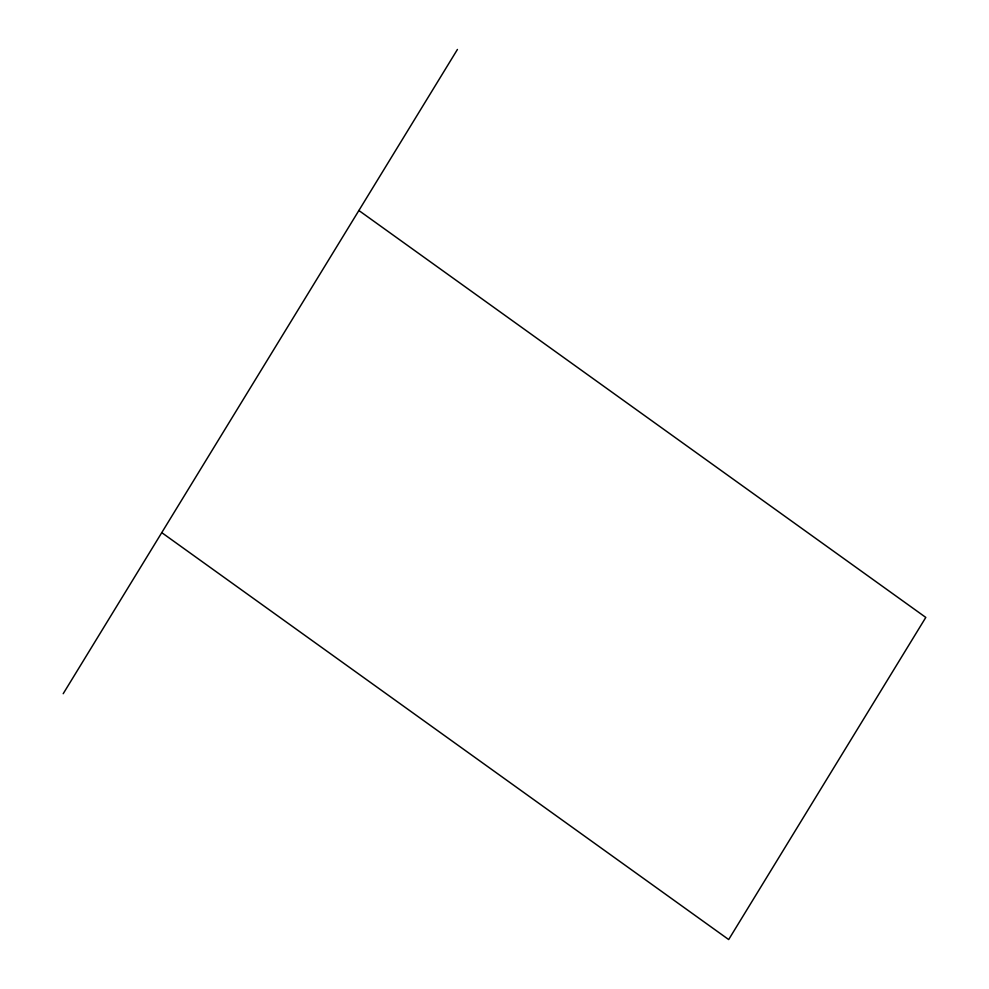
<?xml version="1.0" encoding="UTF-8"?>
<svg xmlns="http://www.w3.org/2000/svg" width="989" height="989" viewBox="0 0 989 989"><rect width="100%" height="100%" fill="white"/><g stroke="black" fill="none" stroke-linecap="round" stroke-linejoin="round"><path stroke-width="1.48" d="M63.197 693.709L457.437 49.45M358.883 210.509L925.803 617.42L728.683 939.55L161.763 532.638"/></g></svg>
